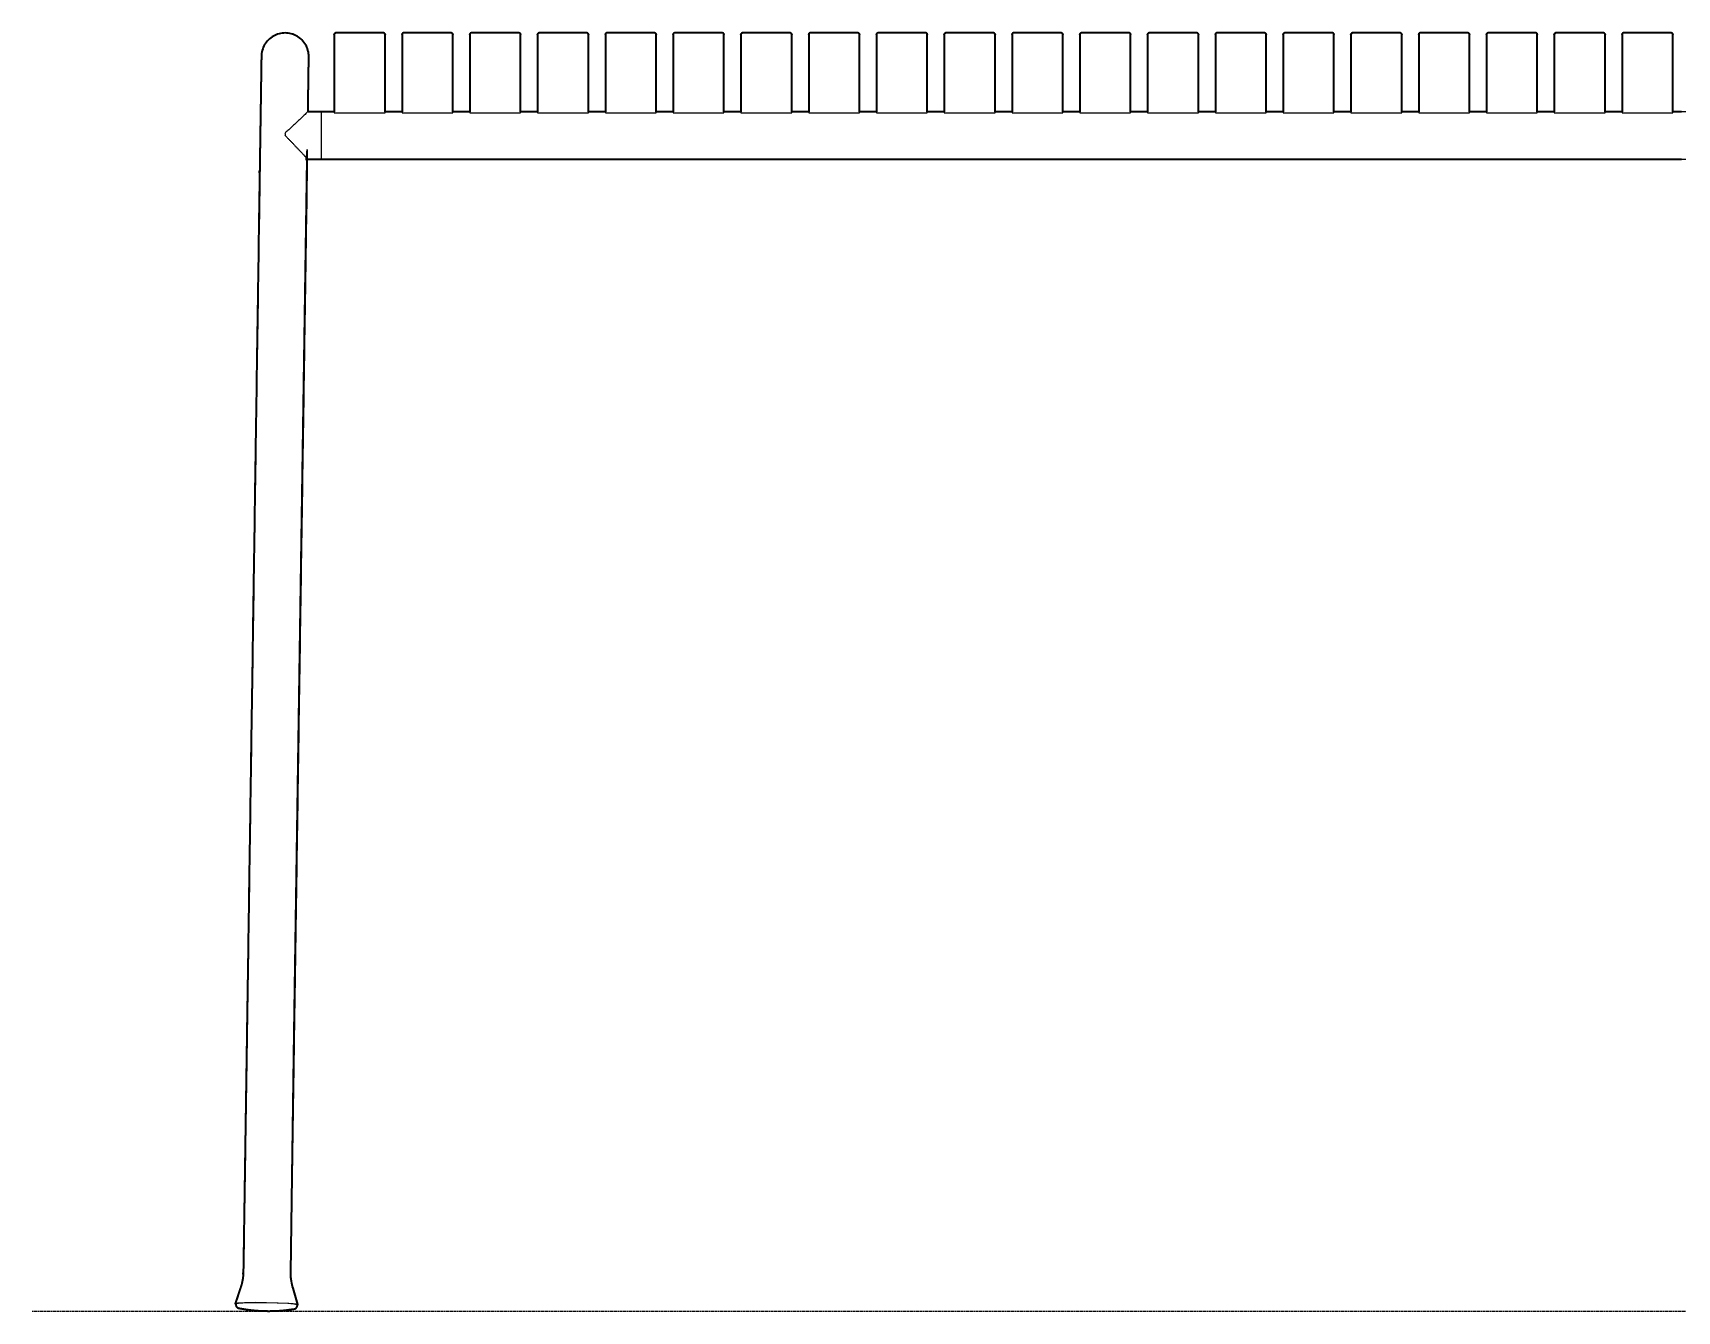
# Model space of a CAD drawing. Header units: millimetres. Extents: x 0 to 3310, y -1183 to 754.
# Drawn here: x 0 to 970, y 0 to 754 of the extents above; entities that cross this region are included whole.
import ezdxf

# ---------------------------------------------------------------- set-up
doc = ezdxf.new("R2010")
doc.units = ezdxf.units.MM
doc.linetypes.add('Dots', pattern=[1, 0, -1])
doc.layers.add('Blocks', color=7, linetype='Continuous')
for name, color, linetype, lineweight, true_color in [('Blocks$Inner', 7, 'Continuous', 25, 0x007f00), ('Blocks$Outline', 7, 'Continuous', 35, 0xff3f3f), ('Groud', 7, 'Dots', 25, 0x243775)]:
    doc.layers.add(name, color=color, linetype=linetype, lineweight=lineweight, true_color=true_color)

# ---------------------------------------------------------------- blocks, each defined once
blk = doc.blocks.new('Palissade Table  Front')
at = {"layer": 'Blocks$Inner'}
for p, q in [((206.84, 754.18), (178.84, 754.18)), ((246.84, 754.18), (218.84, 754.18)), ((286.84, 754.18), (258.84, 754.18)), ((326.84, 754.18), (298.84, 754.18)), ((366.84, 754.18), (338.84, 754.18)), ((406.84, 754.18), (378.84, 754.18)), ((446.84, 754.18), (418.84, 754.18)), ((486.84, 754.18), (458.84, 754.18)), ((526.84, 754.18), (498.84, 754.18)), ((566.84, 754.18), (538.84, 754.18)), ((606.84, 754.18), (578.84, 754.18)), ((646.84, 754.18), (618.84, 754.18)), ((686.84, 754.18), (658.84, 754.18)), ((726.84, 754.18), (698.84, 754.18)), ((766.84, 754.18), (738.84, 754.18)), ((806.84, 754.18), (778.84, 754.18)), ((846.84, 754.18), (818.84, 754.18)), ((886.84, 754.18), (858.84, 754.18)), ((926.84, 754.18), (898.84, 754.18)), ((966.84, 754.18), (938.84, 754.18)), ((207.84, 707.69), (217.84, 707.69)), ((247.84, 707.69), (257.84, 707.69)), ((287.84, 707.69), (297.84, 707.69)), ((327.84, 707.69), (337.84, 707.69)), ((367.84, 707.69), (377.84, 707.69)), ((407.84, 707.69), (417.84, 707.69)), ((447.84, 707.69), (457.84, 707.69)), ((487.84, 707.69), (497.84, 707.69)), ((527.84, 707.69), (537.84, 707.69)), ((567.84, 707.69), (577.84, 707.69)), ((607.84, 707.69), (617.84, 707.69)), ((647.84, 707.69), (657.84, 707.69)), ((687.84, 707.69), (697.84, 707.69)), ((727.84, 707.69), (737.84, 707.69)), ((767.84, 707.69), (777.84, 707.69)), ((807.84, 707.69), (817.84, 707.69)), ((847.84, 707.69), (857.84, 707.69)), ((887.84, 707.69), (897.84, 707.69)), ((927.84, 707.69), (937.84, 707.69)), ((120.16, 4.71), (120.43, 4.75))]:
    blk.add_line(p, q, dxfattribs=at)
for points in [[(177.84, 753.18), (177.84, 707.15), (207.84, 707.15), (207.84, 753.18)], [(217.84, 753.18), (217.84, 707.15), (247.84, 707.15), (247.84, 753.18)], [(257.84, 753.18), (257.84, 707.15), (287.84, 707.15), (287.84, 753.18)], [(297.84, 753.18), (297.84, 707.15), (327.84, 707.15), (327.84, 753.18)], [(337.84, 753.18), (337.84, 707.15), (367.84, 707.15), (367.84, 753.18)], [(377.84, 753.18), (377.84, 707.15), (407.84, 707.15), (407.84, 753.18)], [(417.84, 753.18), (417.84, 707.15), (447.84, 707.15), (447.84, 753.18)], [(457.84, 753.18), (457.84, 707.15), (487.84, 707.15), (487.84, 753.18)], [(497.84, 753.18), (497.84, 707.15), (527.84, 707.15), (527.84, 753.18)], [(537.84, 753.18), (537.84, 707.15), (567.84, 707.15), (567.84, 753.18)], [(577.84, 753.18), (577.84, 707.15), (607.84, 707.15), (607.84, 753.18)], [(617.84, 753.18), (617.84, 707.15), (647.84, 707.15), (647.84, 753.18)], [(657.84, 753.18), (657.84, 707.15), (687.84, 707.15), (687.84, 753.18)], [(697.84, 753.18), (697.84, 707.15), (727.84, 707.15), (727.84, 753.18)], [(737.84, 753.18), (737.84, 707.15), (767.84, 707.15), (767.84, 753.18)], [(777.84, 753.18), (777.84, 707.15), (807.84, 707.15), (807.84, 753.18)], [(817.84, 753.18), (817.84, 707.15), (847.84, 707.15), (847.84, 753.18)], [(857.84, 753.18), (857.84, 707.15), (887.84, 707.15), (887.84, 753.18)], [(897.84, 753.18), (897.84, 707.15), (927.84, 707.15), (927.84, 753.18)], [(937.84, 753.18), (937.84, 707.15), (967.84, 707.15), (967.84, 753.18)], [(170.1, 707.69), (170.1, 693.69), (170.1, 679.69)], [(977.84, 707.69), (972.84, 707.69), (967.84, 707.69)], [(161.94, 679.69), (170.1, 679.69), (972.84, 679.69), (1775.58, 679.69), (1783.75, 679.69)], [(156.15, 3.41), (156.15, 3.39), (156.15, 3.38), (156.15, 3.36), (156.15, 3.34), (156.14, 3.32), (156.14, 3.31), (156.14, 3.29), (156.13, 3.27), (156.13, 3.26), (156.12, 3.24), (156.11, 3.22), (155.8, 2.4), (155.77, 2.34), (155.74, 2.28), (155.7, 2.22), (155.66, 2.16), (155.62, 2.1), (155.58, 2.04), (155.53, 1.98), (155.49, 1.93), (155.44, 1.88), (155.39, 1.83), (155.33, 1.78), (155.28, 1.73), (155.23, 1.68), (155.17, 1.64), (155.11, 1.6), (155.05, 1.56), (154.99, 1.52), (154.93, 1.49), (154.86, 1.45), (154.8, 1.42), (154.73, 1.39), (154.67, 1.37), (154.6, 1.34), (154.53, 1.32), (154.46, 1.3), (154.39, 1.29), (154.32, 1.27), (154.25, 1.26), (154.18, 1.25), (154.11, 1.25), (154.04, 1.24), (153.97, 1.24), (151.03, 0.81), (148.09, 0.48), (145.14, 0.24), (142.18, 0.1), (139.22, 0.05), (136.29, 0.1), (133.37, 0.24), (130.46, 0.47), (127.55, 0.79), (124.65, 1.21), (121.77, 1.72), (121.7, 1.72), (121.64, 1.73), (121.57, 1.74), (121.5, 1.75), (121.43, 1.76), (121.36, 1.78), (121.29, 1.79), (121.23, 1.81), (121.16, 1.83), (121.1, 1.86), (121.03, 1.89), (120.97, 1.91), (120.91, 1.94), (120.85, 1.98), (120.79, 2.01), (120.73, 2.05), (120.67, 2.09), (120.61, 2.13), (120.56, 2.17), (120.51, 2.22), (120.45, 2.26), (120.4, 2.31), (120.36, 2.36), (120.31, 2.41), (120.26, 2.46), (120.22, 2.52), (120.18, 2.57), (120.14, 2.63), (120.1, 2.69), (120.07, 2.75), (120.03, 2.81), (120, 2.87), (119.97, 2.94), (119.68, 3.76), (119.65, 3.95)], [(120.74, 4.79), (121.51, 4.87), (122.46, 4.94), (124.85, 5.06), (131.11, 5.18), (137.91, 5.15), (144.71, 4.98), (150.96, 4.67), (153.36, 4.48), (154.31, 4.38), (155.08, 4.28), (155.39, 4.23), (155.66, 4.19), (155.78, 4.16), (155.88, 4.14), (155.98, 4.11), (156.06, 4.09), (156.1, 4.08)], [(120.8, 4.69), (120.98, 4.72), (121.34, 4.77), (121.9, 4.82), (122.46, 4.87), (123.9, 4.96), (125.33, 5.03), (131.62, 5.15), (137.91, 5.11), (144.2, 4.96), (150.49, 4.65), (152.16, 4.53), (153.36, 4.41), (153.92, 4.35), (154.48, 4.28), (154.84, 4.22), (155.02, 4.19), (155.2, 4.15), (155.31, 4.12), (155.43, 4.09), (155.48, 4.08)]]:
    blk.add_lwpolyline(points, dxfattribs=at)
for points, degree in [([(134.85, 740.39), (134.89, 743.17), (137.1, 748.29), (141.09, 752.16), (146.27, 754.22), (151.84, 754.14), (156.95, 751.93), (160.83, 747.93), (162.88, 742.76), (162.84, 739.97)], 2), ([(178.84, 754.18), (177.84, 754.18), (177.84, 753.18)], 2), ([(207.84, 753.18), (207.84, 754.18), (206.84, 754.18)], 2), ([(218.84, 754.18), (217.84, 754.18), (217.84, 753.18)], 2), ([(247.84, 753.18), (247.84, 754.18), (246.84, 754.18)], 2), ([(258.84, 754.18), (257.84, 754.18), (257.84, 753.18)], 2), ([(287.84, 753.18), (287.84, 754.18), (286.84, 754.18)], 2), ([(298.84, 754.18), (297.84, 754.18), (297.84, 753.18)], 2), ([(327.84, 753.18), (327.84, 754.18), (326.84, 754.18)], 2), ([(338.84, 754.18), (337.84, 754.18), (337.84, 753.18)], 2), ([(367.84, 753.18), (367.84, 754.18), (366.84, 754.18)], 2), ([(378.84, 754.18), (377.84, 754.18), (377.84, 753.18)], 2), ([(407.84, 753.18), (407.84, 754.18), (406.84, 754.18)], 2), ([(418.84, 754.18), (417.84, 754.18), (417.84, 753.18)], 2), ([(447.84, 753.18), (447.84, 754.18), (446.84, 754.18)], 2), ([(458.84, 754.18), (457.84, 754.18), (457.84, 753.18)], 2), ([(487.84, 753.18), (487.84, 754.18), (486.84, 754.18)], 2), ([(498.84, 754.18), (497.84, 754.18), (497.84, 753.18)], 2), ([(527.84, 753.18), (527.84, 754.18), (526.84, 754.18)], 2), ([(538.84, 754.18), (537.84, 754.18), (537.84, 753.18)], 2), ([(567.84, 753.18), (567.84, 754.18), (566.84, 754.18)], 2), ([(578.84, 754.18), (577.84, 754.18), (577.84, 753.18)], 2), ([(607.84, 753.18), (607.84, 754.18), (606.84, 754.18)], 2), ([(618.84, 754.18), (617.84, 754.18), (617.84, 753.18)], 2), ([(647.84, 753.18), (647.84, 754.18), (646.84, 754.18)], 2), ([(658.84, 754.18), (657.84, 754.18), (657.84, 753.18)], 2), ([(687.84, 753.18), (687.84, 754.18), (686.84, 754.18)], 2), ([(698.84, 754.18), (697.84, 754.18), (697.84, 753.18)], 2), ([(727.84, 753.18), (727.84, 754.18), (726.84, 754.18)], 2), ([(738.84, 754.18), (737.84, 754.18), (737.84, 753.18)], 2), ([(767.84, 753.18), (767.84, 754.18), (766.84, 754.18)], 2), ([(778.84, 754.18), (777.84, 754.18), (777.84, 753.18)], 2), ([(807.84, 753.18), (807.84, 754.18), (806.84, 754.18)], 2), ([(818.84, 754.18), (817.84, 754.18), (817.84, 753.18)], 2), ([(847.84, 753.18), (847.84, 754.18), (846.84, 754.18)], 2), ([(858.84, 754.18), (857.84, 754.18), (857.84, 753.18)], 2), ([(887.84, 753.18), (887.84, 754.18), (886.84, 754.18)], 2), ([(898.84, 754.18), (897.84, 754.18), (897.84, 753.18)], 2), ([(927.84, 753.18), (927.84, 754.18), (926.84, 754.18)], 2), ([(938.84, 754.18), (937.84, 754.18), (937.84, 753.18)], 2), ([(967.84, 753.18), (967.84, 754.18), (966.84, 754.18)], 2), ([(134.25, 700.59), (134.85, 740.39)], 1), ([(162.84, 739.97), (162.36, 707.69)], 1), ([(126.29, 164.18), (134.25, 700.59)], 1), ([(124.19, 23.36), (126.29, 164.18)], 1), ([(123.84, 19.1), (123.98, 20.16)], 1), ([(123.98, 20.16), (124.09, 21.23)], 1), ([(124.09, 21.23), (124.16, 22.29)], 1), ([(124.16, 22.29), (124.19, 23.36)], 1), ([(119.45, 4.47), (122.59, 13.91)], 1), ([(122.59, 13.91), (122.91, 14.93)], 1), ([(122.91, 14.93), (123.2, 15.96)], 1), ([(123.2, 15.96), (123.45, 17)], 1), ([(123.45, 17), (123.66, 18.05)], 1), ([(123.66, 18.05), (123.84, 19.1)], 1), ([(119.76, 4.27), (119.74, 4.28), (119.69, 4.3), (119.64, 4.31), (119.59, 4.33), (119.55, 4.35), (119.51, 4.38), (119.47, 4.41), (119.44, 4.46), (119.47, 4.5), (119.51, 4.53), (119.55, 4.56), (119.6, 4.58), (119.64, 4.59), (119.69, 4.61), (119.74, 4.62), (119.79, 4.64), (119.84, 4.65), (119.89, 4.66), (119.94, 4.67), (119.99, 4.68), (120.04, 4.69), (120.09, 4.7), (120.14, 4.71), (120.16, 4.71)], 2), ([(119.65, 3.95), (119.65, 3.99), (119.66, 4.05), (119.68, 4.11), (119.7, 4.17), (119.73, 4.23), (119.77, 4.29), (119.81, 4.33), (119.86, 4.38), (119.91, 4.42), (119.96, 4.46), (120.02, 4.49), (120.08, 4.51), (120.14, 4.54), (120.2, 4.56), (120.26, 4.58), (120.32, 4.59), (120.39, 4.61), (120.45, 4.63), (120.51, 4.64), (120.58, 4.65), (120.64, 4.66), (120.7, 4.68), (120.77, 4.69), (120.8, 4.69)], 2), ([(120.43, 4.75), (120.44, 4.75), (120.45, 4.76), (120.46, 4.76), (120.48, 4.76), (120.49, 4.76), (120.5, 4.76), (120.52, 4.76), (120.53, 4.77), (120.55, 4.77), (120.56, 4.77), (120.57, 4.77), (120.59, 4.77), (120.6, 4.77), (120.61, 4.78), (120.63, 4.78), (120.64, 4.78), (120.65, 4.78), (120.67, 4.78), (120.68, 4.78), (120.7, 4.79), (120.71, 4.79), (120.72, 4.79), (120.74, 4.79), (120.74, 4.79)], 2), ([(155.48, 4.08), (155.5, 4.07), (155.54, 4.06), (155.59, 4.04), (155.63, 4.03), (155.67, 4.01), (155.71, 4), (155.75, 3.98), (155.79, 3.96), (155.83, 3.94), (155.87, 3.92), (155.9, 3.89), (155.94, 3.86), (155.97, 3.83), (156, 3.8), (156.03, 3.77), (156.05, 3.73), (156.08, 3.69), (156.1, 3.66), (156.12, 3.61), (156.13, 3.57), (156.14, 3.53), (156.15, 3.49), (156.15, 3.44), (156.15, 3.41)], 2), ([(156.14, 4.07), (156.15, 4.06), (156.18, 4.05), (156.21, 4.04), (156.23, 4.03), (156.26, 4.02), (156.29, 4), (156.31, 3.99), (156.34, 3.97), (156.36, 3.95), (156.37, 3.93), (156.37, 3.9), (156.36, 3.87), (156.34, 3.85), (156.31, 3.83), (156.29, 3.82), (156.26, 3.8), (156.23, 3.79), (156.21, 3.78), (156.18, 3.77), (156.15, 3.76), (156.12, 3.75), (156.1, 3.75), (156.07, 3.74), (156.05, 3.73)], 2), ([(156.1, 4.08), (156.1, 4.08), (156.1, 4.08), (156.11, 4.08), (156.11, 4.08), (156.11, 4.08), (156.11, 4.07), (156.11, 4.07), (156.11, 4.07), (156.12, 4.07), (156.12, 4.07), (156.12, 4.07), (156.12, 4.07), (156.12, 4.07), (156.12, 4.07), (156.12, 4.07), (156.13, 4.07), (156.13, 4.07), (156.13, 4.07), (156.13, 4.07), (156.13, 4.07), (156.13, 4.07), (156.14, 4.07), (156.14, 4.07), (156.14, 4.07)], 2)]:
    blk.add_open_spline(points, degree=degree, dxfattribs=at)
blk.add_open_spline([(177.84, 707.69), (170.1, 707.69), (162.29, 707.69), (148.84, 695.1), (148.84, 693.72), (148.88, 693.69), (158.18, 684.03), (161.95, 679.7), (154.29, 164.18), (152.19, 22.95), (152.19, 21.88), (152.23, 20.81), (152.31, 19.74), (152.42, 18.68), (152.56, 17.62), (152.75, 16.57), (152.97, 15.52), (153.22, 14.48), (153.51, 13.45), (156.37, 3.93)], degree=1, knots=[0, 0, 7.740614, 15.550044, 34.005041, 35.384889, 35.429295, 48.841637, 54.587022, 570.166214, 711.417614, 712.487108, 713.556318, 714.625527, 715.694737, 716.763947, 717.833156, 718.902366, 719.971576, 721.040785, 730.956694, 730.956694], dxfattribs=at)
at = {"layer": 'Blocks$Outline'}
for points in [[(177.84, 707.69), (170.1, 707.69), (162.36, 707.69)], [(217.84, 707.69), (207.84, 707.69)], [(257.84, 707.69), (247.84, 707.69)], [(297.84, 707.69), (287.84, 707.69)], [(337.84, 707.69), (327.84, 707.69)], [(377.84, 707.69), (367.84, 707.69)], [(417.84, 707.69), (407.84, 707.69)], [(457.84, 707.69), (447.84, 707.69)], [(497.84, 707.69), (487.84, 707.69)], [(537.84, 707.69), (527.84, 707.69)], [(577.84, 707.69), (567.84, 707.69)], [(617.84, 707.69), (607.84, 707.69)], [(657.84, 707.69), (647.84, 707.69)], [(697.84, 707.69), (687.84, 707.69)], [(737.84, 707.69), (727.84, 707.69)], [(777.84, 707.69), (767.84, 707.69)], [(817.84, 707.69), (807.84, 707.69)], [(857.84, 707.69), (847.84, 707.69)], [(897.84, 707.69), (887.84, 707.69)], [(937.84, 707.69), (927.84, 707.69)], [(972.84, 707.69), (967.84, 707.69)], [(156.37, 3.93), (153.51, 13.45), (153.22, 14.48), (152.97, 15.52), (152.75, 16.57), (152.56, 17.62), (152.42, 18.68), (152.31, 19.74), (152.23, 20.81), (152.19, 21.88), (152.19, 22.95), (154.29, 164.18), (161.95, 679.69)], [(161.95, 679.69), (170.1, 679.69), (972.84, 679.69)]]:
    blk.add_lwpolyline(points, dxfattribs=at)
for points, knots in [([(162.36, 707.69), (162.6, 723.83), (162.84, 739.97), (162.88, 742.76), (160.83, 747.93), (156.95, 751.93), (151.84, 754.14), (146.27, 754.22), (141.09, 752.16), (137.1, 748.29), (134.89, 743.17), (134.85, 740.39), (134.55, 720.49), (134.25, 700.59), (130.27, 432.39), (126.29, 164.18), (125.24, 93.77), (124.19, 23.36), (124.18, 22.83), (124.16, 22.29), (124.12, 21.76), (124.09, 21.23), (124.04, 20.69), (123.98, 20.16), (123.91, 19.63), (123.84, 19.1), (123.75, 18.58), (123.66, 18.05), (123.55, 17.53), (123.45, 17), (123.32, 16.48), (123.2, 15.96), (123.05, 15.45), (122.91, 14.93), (122.75, 14.42), (122.59, 13.91), (121.02, 9.19), (119.45, 4.47)], [-776.938691, -776.938691, -776.938691, -744.647859, -744.647859, -743.647859, -742.647859, -741.647859, -740.647859, -739.647859, -738.647859, -737.647859, -736.647859, -736.647859, -696.845735, -696.845735, -160.376308, -160.376308, -19.540612, -19.540612, -18.471402, -18.471402, -17.402193, -17.402193, -16.332983, -16.332983, -15.263774, -15.263774, -14.194564, -14.194564, -13.125354, -13.125354, -12.056145, -12.056145, -10.986935, -10.986935, -9.917726, -9.917726, 0, 0, 0]), ([(206.84, 754.18), (192.84, 754.18), (178.84, 754.18), (177.84, 754.18), (177.84, 753.18), (177.84, 730.43), (177.84, 707.69)], [0, 0, 0, 28, 28, 30, 30, 75.495227, 75.495227, 75.495227]), ([(207.84, 707.69), (207.84, 730.43), (207.84, 753.18), (207.84, 754.18), (206.84, 754.18)], [106.56957, 106.56957, 106.56957, 152.064797, 152.064797, 154.064797, 154.064797, 154.064797]), ([(246.84, 754.18), (232.84, 754.18), (218.84, 754.18), (217.84, 754.18), (217.84, 753.18), (217.84, 730.43), (217.84, 707.69)], [0, 0, 0, 28, 28, 30, 30, 75.495227, 75.495227, 75.495227]), ([(247.84, 707.69), (247.84, 730.43), (247.84, 753.18), (247.84, 754.18), (246.84, 754.18)], [106.56957, 106.56957, 106.56957, 152.064797, 152.064797, 154.064797, 154.064797, 154.064797]), ([(286.84, 754.18), (272.84, 754.18), (258.84, 754.18), (257.84, 754.18), (257.84, 753.18), (257.84, 730.43), (257.84, 707.69)], [0, 0, 0, 28, 28, 30, 30, 75.495227, 75.495227, 75.495227]), ([(287.84, 707.69), (287.84, 730.43), (287.84, 753.18), (287.84, 754.18), (286.84, 754.18)], [106.56957, 106.56957, 106.56957, 152.064797, 152.064797, 154.064797, 154.064797, 154.064797]), ([(326.84, 754.18), (312.84, 754.18), (298.84, 754.18), (297.84, 754.18), (297.84, 753.18), (297.84, 730.43), (297.84, 707.69)], [0, 0, 0, 28, 28, 30, 30, 75.495227, 75.495227, 75.495227]), ([(327.84, 707.69), (327.84, 730.43), (327.84, 753.18), (327.84, 754.18), (326.84, 754.18)], [106.56957, 106.56957, 106.56957, 152.064797, 152.064797, 154.064797, 154.064797, 154.064797]), ([(366.84, 754.18), (352.84, 754.18), (338.84, 754.18), (337.84, 754.18), (337.84, 753.18), (337.84, 730.43), (337.84, 707.69)], [0, 0, 0, 28, 28, 30, 30, 75.495227, 75.495227, 75.495227]), ([(367.84, 707.69), (367.84, 730.43), (367.84, 753.18), (367.84, 754.18), (366.84, 754.18)], [106.56957, 106.56957, 106.56957, 152.064797, 152.064797, 154.064797, 154.064797, 154.064797]), ([(406.84, 754.18), (392.84, 754.18), (378.84, 754.18), (377.84, 754.18), (377.84, 753.18), (377.84, 730.43), (377.84, 707.69)], [0, 0, 0, 28, 28, 30, 30, 75.495227, 75.495227, 75.495227]), ([(407.84, 707.69), (407.84, 730.43), (407.84, 753.18), (407.84, 754.18), (406.84, 754.18)], [106.56957, 106.56957, 106.56957, 152.064797, 152.064797, 154.064797, 154.064797, 154.064797]), ([(446.84, 754.18), (432.84, 754.18), (418.84, 754.18), (417.84, 754.18), (417.84, 753.18), (417.84, 730.43), (417.84, 707.69)], [0, 0, 0, 28, 28, 30, 30, 75.495227, 75.495227, 75.495227]), ([(447.84, 707.69), (447.84, 730.43), (447.84, 753.18), (447.84, 754.18), (446.84, 754.18)], [106.56957, 106.56957, 106.56957, 152.064797, 152.064797, 154.064797, 154.064797, 154.064797]), ([(486.84, 754.18), (472.84, 754.18), (458.84, 754.18), (457.84, 754.18), (457.84, 753.18), (457.84, 730.43), (457.84, 707.69)], [0, 0, 0, 28, 28, 30, 30, 75.495227, 75.495227, 75.495227]), ([(487.84, 707.69), (487.84, 730.43), (487.84, 753.18), (487.84, 754.18), (486.84, 754.18)], [106.56957, 106.56957, 106.56957, 152.064797, 152.064797, 154.064797, 154.064797, 154.064797]), ([(526.84, 754.18), (512.84, 754.18), (498.84, 754.18), (497.84, 754.18), (497.84, 753.18), (497.84, 730.43), (497.84, 707.69)], [0, 0, 0, 28, 28, 30, 30, 75.495227, 75.495227, 75.495227]), ([(527.84, 707.69), (527.84, 730.43), (527.84, 753.18), (527.84, 754.18), (526.84, 754.18)], [106.56957, 106.56957, 106.56957, 152.064797, 152.064797, 154.064797, 154.064797, 154.064797]), ([(566.84, 754.18), (552.84, 754.18), (538.84, 754.18), (537.84, 754.18), (537.84, 753.18), (537.84, 730.43), (537.84, 707.69)], [0, 0, 0, 28, 28, 30, 30, 75.495227, 75.495227, 75.495227]), ([(567.84, 707.69), (567.84, 730.43), (567.84, 753.18), (567.84, 754.18), (566.84, 754.18)], [106.56957, 106.56957, 106.56957, 152.064797, 152.064797, 154.064797, 154.064797, 154.064797]), ([(606.84, 754.18), (592.84, 754.18), (578.84, 754.18), (577.84, 754.18), (577.84, 753.18), (577.84, 730.43), (577.84, 707.69)], [0, 0, 0, 28, 28, 30, 30, 75.495227, 75.495227, 75.495227]), ([(607.84, 707.69), (607.84, 730.43), (607.84, 753.18), (607.84, 754.18), (606.84, 754.18)], [106.56957, 106.56957, 106.56957, 152.064797, 152.064797, 154.064797, 154.064797, 154.064797]), ([(646.84, 754.18), (632.84, 754.18), (618.84, 754.18), (617.84, 754.18), (617.84, 753.18), (617.84, 730.43), (617.84, 707.69)], [0, 0, 0, 28, 28, 30, 30, 75.495227, 75.495227, 75.495227]), ([(647.84, 707.69), (647.84, 730.43), (647.84, 753.18), (647.84, 754.18), (646.84, 754.18)], [106.56957, 106.56957, 106.56957, 152.064797, 152.064797, 154.064797, 154.064797, 154.064797]), ([(686.84, 754.18), (672.84, 754.18), (658.84, 754.18), (657.84, 754.18), (657.84, 753.18), (657.84, 730.43), (657.84, 707.69)], [0, 0, 0, 28, 28, 30, 30, 75.495227, 75.495227, 75.495227]), ([(687.84, 707.69), (687.84, 730.43), (687.84, 753.18), (687.84, 754.18), (686.84, 754.18)], [106.56957, 106.56957, 106.56957, 152.064797, 152.064797, 154.064797, 154.064797, 154.064797]), ([(726.84, 754.18), (712.84, 754.18), (698.84, 754.18), (697.84, 754.18), (697.84, 753.18), (697.84, 730.43), (697.84, 707.69)], [0, 0, 0, 28, 28, 30, 30, 75.495227, 75.495227, 75.495227]), ([(727.84, 707.69), (727.84, 730.43), (727.84, 753.18), (727.84, 754.18), (726.84, 754.18)], [106.56957, 106.56957, 106.56957, 152.064797, 152.064797, 154.064797, 154.064797, 154.064797]), ([(766.84, 754.18), (752.84, 754.18), (738.84, 754.18), (737.84, 754.18), (737.84, 753.18), (737.84, 730.43), (737.84, 707.69)], [0, 0, 0, 28, 28, 30, 30, 75.495227, 75.495227, 75.495227]), ([(767.84, 707.69), (767.84, 730.43), (767.84, 753.18), (767.84, 754.18), (766.84, 754.18)], [106.56957, 106.56957, 106.56957, 152.064797, 152.064797, 154.064797, 154.064797, 154.064797]), ([(806.84, 754.18), (792.84, 754.18), (778.84, 754.18), (777.84, 754.18), (777.84, 753.18), (777.84, 730.43), (777.84, 707.69)], [0, 0, 0, 28, 28, 30, 30, 75.495227, 75.495227, 75.495227]), ([(807.84, 707.69), (807.84, 730.43), (807.84, 753.18), (807.84, 754.18), (806.84, 754.18)], [106.56957, 106.56957, 106.56957, 152.064797, 152.064797, 154.064797, 154.064797, 154.064797]), ([(846.84, 754.18), (832.84, 754.18), (818.84, 754.18), (817.84, 754.18), (817.84, 753.18), (817.84, 730.43), (817.84, 707.69)], [0, 0, 0, 28, 28, 30, 30, 75.495227, 75.495227, 75.495227]), ([(847.84, 707.69), (847.84, 730.43), (847.84, 753.18), (847.84, 754.18), (846.84, 754.18)], [106.56957, 106.56957, 106.56957, 152.064797, 152.064797, 154.064797, 154.064797, 154.064797]), ([(886.84, 754.18), (872.84, 754.18), (858.84, 754.18), (857.84, 754.18), (857.84, 753.18), (857.84, 730.43), (857.84, 707.69)], [0, 0, 0, 28, 28, 30, 30, 75.495227, 75.495227, 75.495227]), ([(887.84, 707.69), (887.84, 730.43), (887.84, 753.18), (887.84, 754.18), (886.84, 754.18)], [106.56957, 106.56957, 106.56957, 152.064797, 152.064797, 154.064797, 154.064797, 154.064797]), ([(926.84, 754.18), (912.84, 754.18), (898.84, 754.18), (897.84, 754.18), (897.84, 753.18), (897.84, 730.43), (897.84, 707.69)], [0, 0, 0, 28, 28, 30, 30, 75.495227, 75.495227, 75.495227]), ([(927.84, 707.69), (927.84, 730.43), (927.84, 753.18), (927.84, 754.18), (926.84, 754.18)], [106.56957, 106.56957, 106.56957, 152.064797, 152.064797, 154.064797, 154.064797, 154.064797]), ([(966.84, 754.18), (952.84, 754.18), (938.84, 754.18), (937.84, 754.18), (937.84, 753.18), (937.84, 730.43), (937.84, 707.69)], [0, 0, 0, 28, 28, 30, 30, 75.495227, 75.495227, 75.495227]), ([(967.84, 707.69), (967.84, 730.43), (967.84, 753.18), (967.84, 754.18), (966.84, 754.18)], [106.56957, 106.56957, 106.56957, 152.064797, 152.064797, 154.064797, 154.064797, 154.064797]), ([(119.45, 4.47), (119.44, 4.45), (119.47, 4.41), (119.51, 4.38), (119.55, 4.35), (119.59, 4.33), (119.64, 4.31), (119.69, 4.3), (119.74, 4.28), (119.76, 4.27)], [-7.810756, -7.810756, -7.810756, -7, -6, -5, -4, -3, -2, -1, -0.003231, -0.003231, -0.003231]), ([(119.76, 4.27), (119.76, 4.27), (119.73, 4.23), (119.7, 4.17), (119.68, 4.11), (119.66, 4.05), (119.65, 3.99), (119.65, 3.95)], [-44.367829, -44.367829, -44.367829, -44.074081, -43.074081, -42.074081, -41.074081, -40.074081, -39.074081, -39.074081, -39.074081]), ([(119.65, 3.95), (119.67, 3.86), (119.68, 3.76), (119.83, 3.35), (119.97, 2.94), (119.99, 2.9), (120, 2.87), (120.02, 2.84), (120.03, 2.81), (120.05, 2.78), (120.07, 2.75), (120.08, 2.72), (120.1, 2.69), (120.12, 2.66), (120.14, 2.63), (120.16, 2.6), (120.18, 2.57), (120.2, 2.55), (120.22, 2.52), (120.24, 2.49), (120.26, 2.46), (120.29, 2.44), (120.31, 2.41), (120.33, 2.39), (120.36, 2.36), (120.38, 2.34), (120.4, 2.31), (120.43, 2.29), (120.45, 2.26), (120.48, 2.24), (120.51, 2.22), (120.53, 2.19), (120.56, 2.17), (120.59, 2.15), (120.61, 2.13), (120.64, 2.11), (120.67, 2.09), (120.7, 2.07), (120.73, 2.05), (120.76, 2.03), (120.79, 2.01), (120.82, 2), (120.85, 1.98), (120.88, 1.96), (120.91, 1.94), (120.94, 1.93), (120.97, 1.91), (121, 1.9), (121.03, 1.89), (121.06, 1.87), (121.1, 1.86), (121.13, 1.85), (121.16, 1.83), (121.2, 1.82), (121.23, 1.81), (121.26, 1.8), (121.29, 1.79), (121.33, 1.78), (121.36, 1.78), (121.4, 1.77), (121.43, 1.76), (121.46, 1.75), (121.5, 1.75), (121.53, 1.74), (121.57, 1.74), (121.6, 1.73), (121.64, 1.73), (121.67, 1.72), (121.7, 1.72), (121.74, 1.72), (121.77, 1.72), (123.21, 1.46), (124.65, 1.21), (126.1, 1), (127.55, 0.79), (129, 0.63), (130.46, 0.47), (131.91, 0.35), (133.37, 0.24), (134.83, 0.17), (136.29, 0.1), (137.76, 0.08), (139.22, 0.05), (140.7, 0.08), (142.18, 0.1), (143.66, 0.17), (145.14, 0.24), (146.61, 0.36), (148.09, 0.48), (149.56, 0.65), (151.03, 0.81), (152.5, 1.03), (153.97, 1.24), (154, 1.24), (154.04, 1.24), (154.07, 1.24), (154.11, 1.25), (154.14, 1.25), (154.18, 1.25), (154.22, 1.26), (154.25, 1.26), (154.29, 1.27), (154.32, 1.27), (154.36, 1.28), (154.39, 1.29), (154.43, 1.3), (154.46, 1.3), (154.5, 1.31), (154.53, 1.32), (154.56, 1.33), (154.6, 1.34), (154.63, 1.36), (154.67, 1.37), (154.7, 1.38), (154.73, 1.39), (154.77, 1.41), (154.8, 1.42), (154.83, 1.44), (154.86, 1.45), (154.9, 1.47), (154.93, 1.49), (154.96, 1.5), (154.99, 1.52), (155.02, 1.54), (155.05, 1.56), (155.08, 1.58), (155.11, 1.6), (155.14, 1.62), (155.17, 1.64), (155.2, 1.66), (155.23, 1.68), (155.25, 1.71), (155.28, 1.73), (155.31, 1.75), (155.33, 1.78), (155.36, 1.8), (155.39, 1.83), (155.41, 1.85), (155.44, 1.88), (155.46, 1.9), (155.49, 1.93), (155.51, 1.96), (155.53, 1.98), (155.55, 2.01), (155.58, 2.04), (155.6, 2.07), (155.62, 2.1), (155.64, 2.13), (155.66, 2.16), (155.68, 2.19), (155.7, 2.22), (155.72, 2.25), (155.74, 2.28), (155.75, 2.31), (155.77, 2.34), (155.79, 2.37), (155.8, 2.4), (155.96, 2.81), (156.11, 3.22), (156.12, 3.23), (156.12, 3.24), (156.12, 3.25), (156.13, 3.26), (156.13, 3.27), (156.13, 3.27), (156.13, 3.28), (156.14, 3.29), (156.14, 3.3), (156.14, 3.31), (156.14, 3.32), (156.14, 3.32), (156.14, 3.33), (156.15, 3.34), (156.15, 3.35), (156.15, 3.36), (156.15, 3.37), (156.15, 3.38), (156.15, 3.39), (156.15, 3.39), (156.15, 3.4), (156.15, 3.41), (156.15, 3.44), (156.15, 3.49), (156.14, 3.53), (156.13, 3.57), (156.12, 3.61), (156.1, 3.66), (156.08, 3.69), (156.06, 3.72), (156.05, 3.73)], [-158.894411, -158.894411, -158.894411, -158.710539, -158.710539, -157.833152, -157.833152, -157.763715, -157.763715, -157.694277, -157.694277, -157.624839, -157.624839, -157.555401, -157.555401, -157.485964, -157.485964, -157.416526, -157.416526, -157.347088, -157.347088, -157.27765, -157.27765, -157.208213, -157.208213, -157.138775, -157.138775, -157.069337, -157.069337, -156.999899, -156.999899, -156.930461, -156.930461, -156.861024, -156.861024, -156.791586, -156.791586, -156.722148, -156.722148, -156.65271, -156.65271, -156.583273, -156.583273, -156.513835, -156.513835, -156.444397, -156.444397, -156.374959, -156.374959, -156.305522, -156.305522, -156.236084, -156.236084, -156.166646, -156.166646, -156.097208, -156.097208, -156.02777, -156.02777, -155.958333, -155.958333, -155.888895, -155.888895, -155.819457, -155.819457, -155.750019, -155.750019, -155.680582, -155.680582, -155.611144, -155.611144, -155.541706, -155.541706, -152.616894, -152.616894, -149.692083, -149.692083, -146.767271, -146.767271, -143.84246, -143.84246, -140.917648, -140.917648, -137.992837, -137.992837, -135.030587, -135.030587, -132.068337, -132.068337, -129.106087, -129.106087, -126.143837, -126.143837, -123.181587, -123.181587, -123.109993, -123.109993, -123.0384, -123.0384, -122.966806, -122.966806, -122.895213, -122.895213, -122.823619, -122.823619, -122.752026, -122.752026, -122.680432, -122.680432, -122.608839, -122.608839, -122.537245, -122.537245, -122.465652, -122.465652, -122.394058, -122.394058, -122.322465, -122.322465, -122.250871, -122.250871, -122.179277, -122.179277, -122.107684, -122.107684, -122.03609, -122.03609, -121.964497, -121.964497, -121.892903, -121.892903, -121.82131, -121.82131, -121.749716, -121.749716, -121.678123, -121.678123, -121.606529, -121.606529, -121.534936, -121.534936, -121.463342, -121.463342, -121.391749, -121.391749, -121.320155, -121.320155, -121.248562, -121.248562, -121.176968, -121.176968, -121.105375, -121.105375, -121.033781, -121.033781, -120.962188, -120.962188, -120.890594, -120.890594, -120.013207, -120.013207, -119.995673, -119.995673, -119.978139, -119.978139, -119.960604, -119.960604, -119.94307, -119.94307, -119.925536, -119.925536, -119.908001, -119.908001, -119.890467, -119.890467, -119.872932, -119.872932, -119.855398, -119.855398, -119.837864, -119.837864, -119.820329, -119.820329, -118.820329, -117.820329, -116.820329, -115.820329, -114.820329, -113.820329, -112.820329, -112.237847, -112.237847, -112.237847]), ([(156.05, 3.73), (156.07, 3.74), (156.1, 3.75), (156.12, 3.75), (156.15, 3.76), (156.18, 3.77), (156.21, 3.78), (156.23, 3.79), (156.26, 3.8), (156.29, 3.82), (156.31, 3.83), (156.34, 3.85), (156.36, 3.87), (156.37, 3.9), (156.37, 3.92), (156.37, 3.93), (156.37, 3.93)], [-127.691595, -127.691595, -127.691595, -126.691526, -125.691457, -124.691388, -123.69132, -122.691251, -121.691182, -120.691113, -119.691045, -118.690976, -117.690907, -116.690838, -115.69077, -114.690701, -114.176519, -113.934521, -113.934521, -113.934521])]:
    blk.add_open_spline(points, degree=2, knots=knots, dxfattribs=at)

msp = doc.modelspace()

# ---------------------------------------------------------------- linework, layer by layer
at = {"layer": 'Groud'}
msp.add_lwpolyline([(0, 0), (1945.69, 0)], dxfattribs=at)

# ---------------------------------------------------------------- block references
at = {"layer": 'Blocks'}
msp.add_blockref('Palissade Table  Front', (0, 0), dxfattribs=at)

doc.saveas('drawing.dxf')
